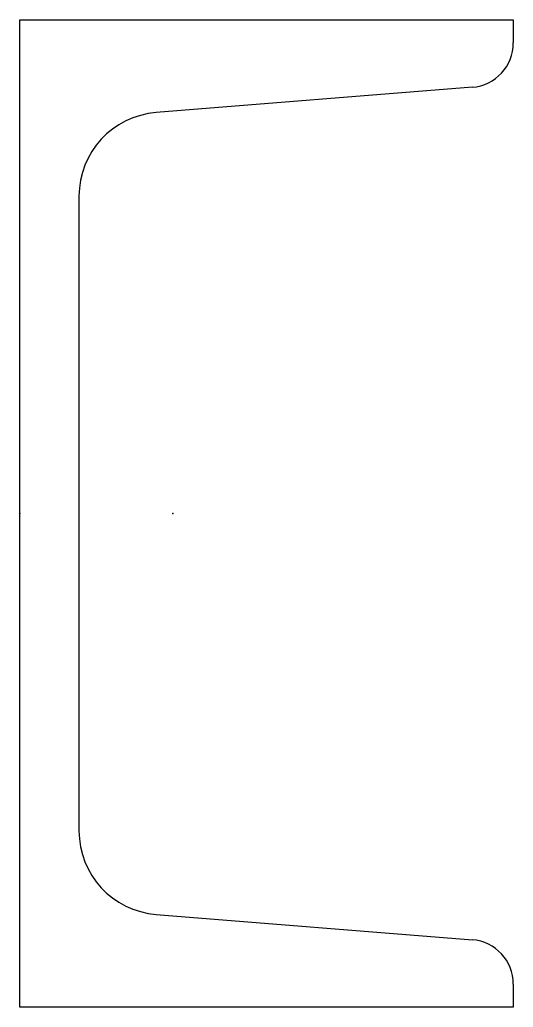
# Model space of a CAD drawing. Header units: millimetres. Extents: x 0 to 50, y 0 to 100.
import ezdxf

# ---------------------------------------------------------------- set-up
doc = ezdxf.new("R2010")
doc.units = ezdxf.units.MM

msp = doc.modelspace()

# ---------------------------------------------------------------- linework, layer by layer
for p, q in [((0, 100), (50, 100)), ((0, 0), (0, 100)), ((50, 100), (50, 97.65)), ((45.86, 93.17), (13.82, 90.61)), ((6, 82.13), (6, 17.87)), ((13.82, 9.39), (45.86, 6.83)), ((50, 2.35), (50, 0)), ((50, 0), (0, 0))]:
    msp.add_line(p, q)
for centre, radius, start, end in [((45.5, 97.65), 4.5, 274.57, 0), ((14.5, 82.13), 8.5, 94.57, 180), ((14.5, 17.87), 8.5, 180, 265.43), ((45.5, 2.35), 4.5, 0, 85.43)]:
    msp.add_arc(centre, radius, start, end)
for p in [(0, 50), (15.5, 50)]:
    msp.add_point(p)

doc.saveas('drawing.dxf')
